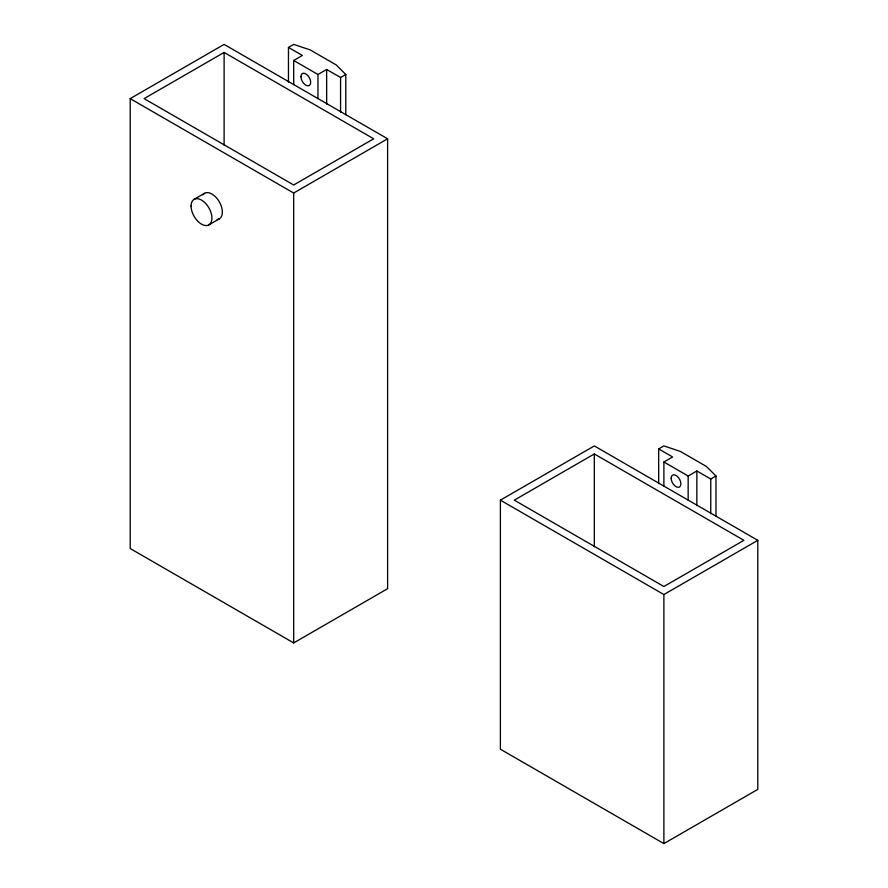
<?xml version="1.0" encoding="UTF-8"?>
<svg xmlns="http://www.w3.org/2000/svg" width="888" height="888" viewBox="0 0 888 888"><rect width="100%" height="100%" fill="white"/><g stroke="black" fill="none" stroke-linecap="round" stroke-linejoin="round"><path stroke-width="1.33" d="M130.192 98.624L224.109 44.4L387.612 138.794L387.612 588.689L293.684 642.923L130.192 548.518L130.192 98.624L293.684 193.029L387.612 138.794M224.109 52.436L144.1 98.624L293.684 184.993L373.704 138.794L224.109 52.436L224.109 145.244M288.467 82.062L288.467 47.408L293.684 44.4L310.19 49.917L336.241 64.946L345.787 74.481L345.787 114.674M293.684 84.571L293.684 60.473L302.386 55.445L288.467 47.408M293.684 60.473L317.959 74.481L326.651 69.464L340.57 77.489L345.787 74.481M194.117 199.323L204.562 193.295M208.88 224.886L219.314 218.859M500.388 500.155L594.316 445.931L757.808 540.326L757.808 789.377L663.891 843.6L500.388 749.206L500.388 500.155L663.891 594.549L757.808 540.326M594.316 453.957L514.296 500.155L663.891 586.513L743.9 540.326L594.316 453.957L594.316 546.764M658.674 483.605L658.674 448.94L663.891 445.931L680.386 451.437L706.437 466.478L715.983 476.001L715.983 516.217M663.891 486.091L663.891 461.993L672.582 456.976L658.674 448.94M663.891 461.993L688.156 476.001L696.858 470.984L710.766 479.021L715.983 476.001M710.766 479.021L710.766 513.686M696.858 470.984L696.858 505.649M688.156 476.001L688.156 500.111M663.891 594.549L663.891 843.6M340.57 77.489L340.57 112.143M326.651 69.464L326.651 104.107M317.959 74.481L317.959 98.579M293.684 193.029L293.684 642.923M202.897 194.838A14.763 8.525 60 0 1 219.314 201.82A14.763 8.525 60 0 1 217.16 219.525M300.954 76.712A6.882 3.974 60 0 0 308.258 85.803A6.882 3.974 60 0 0 308.258 76.057A6.882 3.974 60 0 0 300.954 76.712M191.064 206.083A14.763 8.525 60 0 0 206.715 225.552A14.763 8.525 60 0 0 206.715 204.684A14.763 8.525 60 0 0 191.064 206.083M671.15 478.244A6.882 3.974 60 0 0 678.454 487.323A6.882 3.974 60 0 0 678.454 477.589A6.882 3.974 60 0 0 671.15 478.244"/></g></svg>
